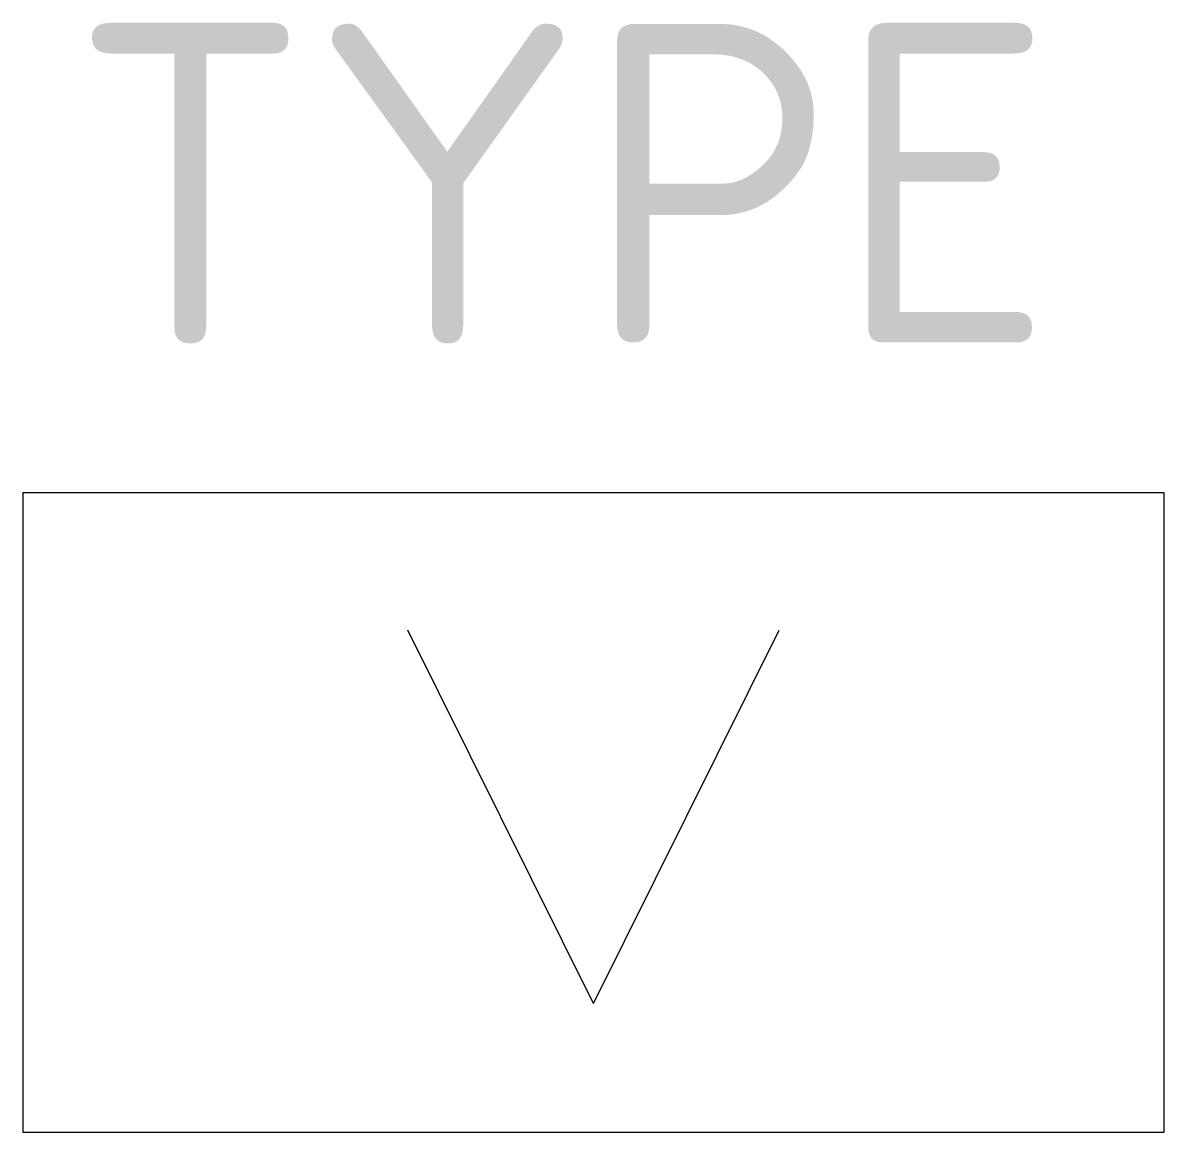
# Model space of a CAD drawing. Extents: x -0.63 to 0.63, y -0.35 to 0.86.
import ezdxf
from ezdxf.enums import TextEntityAlignment as Align

# ---------------------------------------------------------------- set-up
doc = ezdxf.new("R2010")
doc.units = 0
doc.header["$LTSCALE"] = 0.2
doc.styles.add('NLCS-ISO', font='NLCS-ISO.ttf')

msp = doc.modelspace()

# ---------------------------------------------------------------- linework, layer by layer
for q in [(-0.2032, 0.1996), (0.2032, 0.1996)]:
    msp.add_line((0, -0.2091), q)
at = {"flags": 128}
msp.add_lwpolyline([(0.625, 0.3501), (-0.625, 0.3501), (-0.625, -0.3501), (0.625, -0.3501)], close=True, dxfattribs=at)

# ---------------------------------------------------------------- texts
at = {"style": 'NLCS-ISO'}
msp.add_attdef('TYPE', text='', height=0.35, dxfattribs=at).set_placement((-0.0343, 0.6886), align=Align.MIDDLE_CENTER)

doc.saveas('drawing.dxf')
